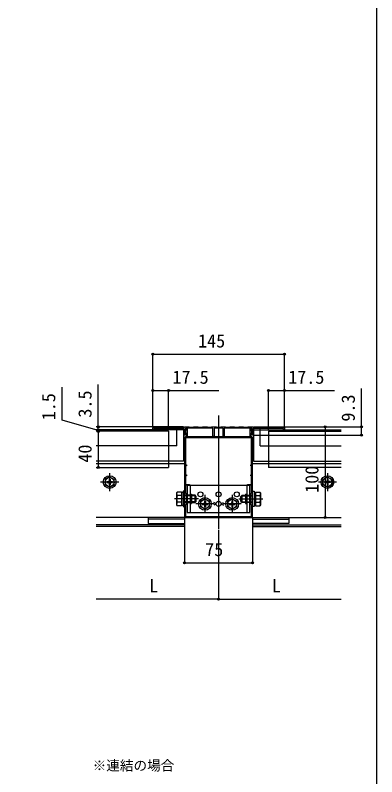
# Model space of a CAD drawing. Units: millimetres, scale not verified. Extents: x -875 to 875, y -1304 to 1297.
# Drawn here: x 477 to 875, y -191 to 649 of the extents above; entities that cross this region are included whole.
import ezdxf
from ezdxf.enums import TextEntityAlignment as Align

# ---------------------------------------------------------------- set-up
doc = ezdxf.new("R2010")
doc.units = ezdxf.units.MM
doc.header["$LTSCALE"] = 8
for name, color, linetype in [('0-1_USER1', 3, 'Continuous'), ('0-2_YKK_11', 7, 'Continuous'), ('0-4_YKK_12', 2, 'Continuous'), ('0-5_YKK_13', 4, 'Continuous'), ('0-6_YKK_D', 6, 'Continuous'), ('0-7_YKK_ZWAK', 7, 'Continuous')]:
    doc.layers.add(name, color=color, linetype=linetype)
doc.styles.add('ＭＳ ゴシック', font='')
doc.styles.get('ＭＳ ゴシック').set_extended_font_data('MS Gothic')

msp = doc.modelspace()

# ---------------------------------------------------------------- linework, layer by layer
at = {"layer": '0-2_YKK_11'}
for points in [[(662.2, 193.512), (629.2, 193.512), (629.2, 191.812), (628.2, 191.812), (628.2, 194.012)], [(629.2, 195.012), (633.05, 195.012), (633.35, 195.312), (638.05, 195.312), (638.35, 195.012), (643.05, 195.012), (643.35, 195.312), (648.05, 195.312), (648.35, 195.012), (653.05, 195.012), (653.35, 195.312), (658.05, 195.312), (658.35, 195.012), (663.05, 195.012), (663.35, 195.312), (668.05, 195.312), (668.35, 195.012), (673.05, 195.012), (673.35, 195.312), (678.05, 195.312), (678.35, 195.012), (683.05, 195.012), (683.35, 195.312), (688.05, 195.312), (688.35, 195.012), (693.05, 195.012), (693.35, 195.312), (698.05, 195.312), (698.35, 195.012), (703.05, 195.012), (703.35, 195.312), (708.05, 195.312), (708.35, 195.012), (713.05, 195.012), (713.35, 195.312), (718.05, 195.312), (718.35, 195.012), (723.05, 195.012), (723.35, 195.312), (728.05, 195.312)], [(694.4, 185.462), (694.4, 193.812), (664.1, 193.812), (664.1, 188.612), (664.684, 188.399), (663.798, 185.965), (663.2, 186.07), (663.2, 192.512)], [(737.2, 184.312), (736.5, 184.312), (736.5, 188.812), (737.5, 188.812), (737.5, 189.564), (736.5, 192.312), (736.5, 193.812), (735.1, 193.812), (735.1, 184.312), (666.3, 184.312), (666.3, 193.812), (664.9, 193.812), (664.9, 192.312), (663.9, 189.564), (663.9, 188.812), (664.9, 188.812), (664.9, 184.312), (664.2, 184.312)], [(705.7, 185.462), (705.7, 193.812), (695.7, 193.812), (695.7, 185.462)], [(738.2, 192.512), (738.2, 186.07), (737.601, 185.965), (736.715, 188.399), (737.3, 188.612), (737.3, 193.812), (707, 193.812), (707, 185.462)], [(728.05, 195.312), (728.35, 195.012), (733.05, 195.012), (733.35, 195.312), (738.05, 195.312), (738.35, 195.012), (743.05, 195.012), (743.35, 195.312), (748.05, 195.312), (748.35, 195.012), (753.05, 195.012), (753.35, 195.312), (758.05, 195.312), (758.35, 195.012), (763.05, 195.012), (763.35, 195.312), (768.05, 195.312), (768.35, 195.012), (772.2, 195.012)], [(773.2, 194.012), (773.2, 191.812), (772.2, 191.812), (772.2, 193.512), (739.2, 193.512)], [(663.2, 95.312), (738.2, 95.312), (738.2, 115.141), (738.057, 115.333), (738.057, 116.291), (738.2, 116.483), (738.2, 146.854), (738.08, 147.037), (738.08, 147.587), (738.2, 147.77), (738.2, 183.312)], [(663.2, 183.312), (663.2, 147.77), (663.32, 147.587), (663.32, 147.037), (663.2, 146.854), (663.2, 116.483), (663.342, 116.291), (663.342, 115.333), (663.2, 115.141), (663.2, 95.312)]]:
    msp.add_lwpolyline(points, dxfattribs=at)
msp.add_lwpolyline([(737, 183.112), (664.4, 183.112), (664.4, 153.312), (665.2, 153.312), (665.2, 152.312), (664.4, 152.312), (664.4, 142.312), (665.2, 142.312), (665.2, 141.312), (664.4, 141.312), (664.4, 131.812), (668.7, 131.812), (668.7, 130.812), (664.4, 130.812), (664.4, 122.612), (665.2, 121.812), (665.2, 109.812), (664.4, 109.012), (664.4, 96.512), (737, 96.512), (737, 109.012), (736.2, 109.812), (736.2, 121.812), (737, 122.612), (737, 130.812), (732.7, 130.812), (732.7, 131.812), (737, 131.812), (737, 141.312), (736.2, 141.312), (736.2, 142.312), (737, 142.312), (737, 152.312), (736.2, 152.312), (736.2, 153.312), (737, 153.312)], close=True, dxfattribs=at)
for centre, radius, start, end in [((629.2, 194.012), 1, 90.00001, 179.99999), ((662.2, 192.512), 1, 0.00001, 89.99999), ((739.2, 192.512), 1, 90.00001, 179.99999), ((772.2, 194.012), 1, 0.00001, 89.99999), ((695.05, 185.462), 0.65, 179.99999, 0.00001), ((706.35, 185.462), 0.65, 179.99999, 0.00001), ((664.2, 183.312), 1, 90.00001, 179.99999), ((737.2, 183.312), 1, 0.00001, 89.99999)]:
    msp.add_arc(centre, radius, start, end, dxfattribs=at)
at = {"layer": '0-4_YKK_12'}
for p, q in [((700.7, 207.69), (700.7, 92.69)), ((662.2, 195.312), (565.7, 195.312)), ((654.7, 193.512), (662.2, 193.512)), ((654.7, 174.312), (654.7, 193.512)), ((662.2, 195.312), (662.2, 157.512)), ((700.7, 197.812), (700.7, 82.812)), ((739.2, 195.312), (739.2, 157.512)), ((739.2, 195.312), (835.7, 195.312)), ((746.7, 193.512), (739.2, 193.512)), ((746.7, 174.312), (746.7, 193.512)), ((662.2, 191.812), (565.7, 191.812)), ((645.7, 190.312), (565.7, 190.312)), ((645.7, 190.312), (645.7, 150.312)), ((739.2, 191.812), (835.7, 191.812)), ((755.7, 190.312), (835.7, 190.312)), ((755.7, 190.312), (755.7, 150.312)), ((654.7, 174.312), (565.7, 174.312)), ((746.7, 174.312), (835.7, 174.312)), ((662.2, 157.512), (565.7, 157.512)), ((663.2, 154.312), (565.7, 154.312)), ((835.7, 154.312), (738.2, 154.312)), ((739.2, 157.512), (835.7, 157.512)), ((565.7, 150.312), (645.7, 150.312)), ((580.7, 144.312), (580.7, 124.312)), ((835.7, 150.312), (755.7, 150.312)), ((820.7, 144.312), (820.7, 124.312)), ((590.7, 134.312), (570.7, 134.312)), ((830.7, 134.312), (810.7, 134.312)), ((663.2, 95.312), (565.7, 95.312)), ((663.2, 93.312), (623.187, 93.312)), ((623.2, 95.312), (623.2, 88.612)), ((663.2, 95.312), (663.2, 85.312)), ((738.2, 95.312), (835.7, 95.312)), ((738.2, 95.312), (738.2, 85.312)), ((738.2, 93.312), (778.212, 93.312)), ((778.2, 95.312), (778.2, 88.612)), ((663.2, 87.312), (565.7, 87.312)), ((663.2, 85.312), (565.7, 85.312)), ((623.2, 88.612), (663.2, 88.612)), ((778.2, 88.612), (738.2, 88.612)), ((738.2, 87.312), (835.7, 87.312)), ((738.2, 85.312), (835.7, 85.312))]:
    msp.add_line(p, q, dxfattribs=at)
at = {"layer": '0-5_YKK_13'}
for p, q in [((580.7, 140.062), (575.7, 137.175)), ((575.7, 137.175), (575.7, 131.449)), ((577.55, 134.812), (579.2, 134.812)), ((577.55, 134.812), (577.55, 133.812)), ((580.2, 137.462), (580.2, 135.812)), ((581.2, 137.462), (580.2, 137.462)), ((580.7, 140.062), (585.7, 137.175)), ((581.2, 137.462), (581.2, 135.812)), ((582.2, 134.812), (583.85, 134.812)), ((583.85, 133.812), (583.85, 134.812)), ((585.7, 131.449), (585.7, 137.175)), ((820.7, 140.062), (815.7, 137.175)), ((815.7, 131.449), (815.7, 137.175)), ((819.2, 134.812), (817.55, 134.812)), ((817.55, 133.812), (817.55, 134.812)), ((820.2, 137.462), (820.2, 135.812)), ((820.2, 137.462), (821.2, 137.462)), ((820.7, 140.062), (825.7, 137.175)), ((821.2, 137.462), (821.2, 135.812)), ((823.85, 134.812), (822.2, 134.812)), ((823.85, 134.812), (823.85, 133.812)), ((825.7, 137.175), (825.7, 131.449)), ((580.7, 128.562), (575.7, 131.449)), ((577.55, 133.812), (579.2, 133.812)), ((580.2, 132.812), (580.2, 131.162)), ((580.2, 131.162), (581.2, 131.162)), ((580.7, 128.562), (585.7, 131.449)), ((581.2, 132.812), (581.2, 131.162)), ((582.2, 133.812), (583.85, 133.812)), ((666.2, 130.812), (735.2, 130.812)), ((669.4, 130.812), (669.4, 100.812)), ((732, 130.812), (732, 100.812)), ((735.2, 100.812), (735.2, 130.812)), ((820.7, 128.562), (815.7, 131.449)), ((819.2, 133.812), (817.55, 133.812)), ((820.2, 132.812), (820.2, 131.162)), ((821.2, 131.162), (820.2, 131.162)), ((820.7, 128.562), (825.7, 131.449)), ((821.2, 132.812), (821.2, 131.162)), ((823.85, 133.812), (822.2, 133.812)), ((654.5, 122.312), (655.08, 123.317)), ((654.5, 122.312), (654.5, 109.312)), ((660, 123.317), (655.08, 123.317)), ((660, 119.565), (655.08, 119.565)), ((660, 123.317), (660, 108.306)), ((661.6, 122.862), (660, 122.862)), ((660, 119.812), (660, 111.812)), ((674.8, 119.812), (663.2, 119.812)), ((675.448, 119.164), (663.2, 119.164)), ((669.4, 121.012), (671, 121.012)), ((671, 121.012), (671, 110.612)), ((674.8, 111.812), (674.8, 119.812)), ((676, 118.612), (674.8, 119.812)), ((676, 113.012), (676, 118.612)), ((685.7, 120.312), (685.7, 100.312)), ((715.7, 120.312), (715.7, 100.312)), ((725.4, 118.612), (726.6, 119.812)), ((725.4, 113.012), (725.4, 118.612)), ((725.952, 119.164), (738.2, 119.164)), ((726.6, 119.812), (738.2, 119.812)), ((726.6, 111.812), (726.6, 119.812)), ((730.4, 121.012), (730.4, 110.612)), ((730.4, 121.012), (732, 121.012)), ((739.8, 122.862), (741.4, 122.862)), ((741.4, 123.317), (741.4, 108.306)), ((741.4, 123.317), (746.319, 123.317)), ((741.4, 119.812), (741.4, 111.812)), ((741.4, 119.565), (746.319, 119.565)), ((746.9, 122.312), (746.319, 123.317)), ((746.9, 122.312), (746.9, 109.312)), ((678.5, 115.812), (652, 115.812)), ((654.5, 109.312), (655.08, 108.306)), ((660, 112.059), (655.08, 112.059)), ((675.448, 112.46), (663.2, 112.46)), ((663.2, 111.812), (674.8, 111.812)), ((669.4, 110.612), (671, 110.612)), ((676, 113.012), (674.8, 111.812)), ((695.7, 110.312), (675.7, 110.312)), ((685.7, 116.062), (680.7, 113.175)), ((680.7, 113.175), (680.7, 107.449)), ((682.55, 110.812), (684.2, 110.812)), ((682.55, 110.812), (682.55, 109.812)), ((682.55, 109.812), (684.2, 109.812)), ((685.2, 113.462), (685.2, 111.812)), ((686.2, 113.462), (685.2, 113.462)), ((685.7, 116.062), (690.7, 113.175)), ((686.2, 113.462), (686.2, 111.812)), ((687.2, 110.812), (688.85, 110.812)), ((687.2, 109.812), (688.85, 109.812)), ((688.85, 109.812), (688.85, 110.812)), ((690.7, 107.449), (690.7, 113.175)), ((697.95, 110.312), (695.352, 111.812)), ((697.95, 110.312), (695.352, 108.812)), ((703.45, 110.312), (706.048, 111.812)), ((703.45, 110.312), (706.048, 108.812)), ((725.7, 110.312), (705.7, 110.312)), ((715.7, 116.062), (710.7, 113.175)), ((710.7, 113.175), (710.7, 107.449)), ((712.55, 110.812), (714.2, 110.812)), ((712.55, 110.812), (712.55, 109.812)), ((712.55, 109.812), (714.2, 109.812)), ((715.2, 113.462), (715.2, 111.812)), ((716.2, 113.462), (715.2, 113.462)), ((715.7, 116.062), (720.7, 113.175)), ((716.2, 113.462), (716.2, 111.812)), ((717.2, 110.812), (718.85, 110.812)), ((717.2, 109.812), (718.85, 109.812)), ((718.85, 109.812), (718.85, 110.812)), ((720.7, 107.449), (720.7, 113.175)), ((722.9, 115.812), (749.4, 115.812)), ((725.4, 113.012), (726.6, 111.812)), ((725.952, 112.46), (738.2, 112.46)), ((738.2, 111.812), (726.6, 111.812)), ((730.4, 110.612), (732, 110.612)), ((741.4, 112.059), (746.319, 112.059)), ((746.9, 109.312), (746.319, 108.306)), ((660, 108.306), (655.08, 108.306)), ((660, 108.762), (661.6, 108.762)), ((685.7, 104.562), (680.7, 107.449)), ((685.2, 108.812), (685.2, 107.162)), ((685.2, 107.162), (686.2, 107.162)), ((685.7, 104.562), (690.7, 107.449)), ((686.2, 108.812), (686.2, 107.162)), ((715.7, 104.562), (710.7, 107.449)), ((715.2, 108.812), (715.2, 107.162)), ((715.2, 107.162), (716.2, 107.162)), ((715.7, 104.562), (720.7, 107.449)), ((716.2, 108.812), (716.2, 107.162)), ((741.4, 108.762), (739.8, 108.762)), ((741.4, 108.306), (746.319, 108.306))]:
    msp.add_line(p, q, dxfattribs=at)
msp.add_lwpolyline([(666.2, 130.812), (666.2, 100.812), (735.2, 100.812)], dxfattribs=at)
for points in [[(663.2, 107.312), (663.2, 124.312), (661.6, 124.312), (661.6, 107.312)], [(738.2, 107.312), (738.2, 124.312), (739.8, 124.312), (739.8, 107.312)]]:
    msp.add_lwpolyline(points, close=True, dxfattribs=at)
for centre, radius in [((580.7, 134.312), 7), ((580.7, 134.312), 5), ((820.7, 134.312), 7), ((820.7, 134.312), 5), ((680.7, 120.812), 2.75), ((700.7, 120.812), 2.75), ((720.7, 120.812), 2.75), ((685.7, 110.312), 7), ((685.7, 110.312), 5), ((700.7, 110.312), 2.75), ((715.7, 110.312), 7), ((715.7, 110.312), 5)]:
    msp.add_circle(centre, radius, dxfattribs=at)
for centre, radius, start, end in [((579.2, 135.812), 1, 270, 0), ((582.2, 135.812), 1, 180, 270), ((819.2, 135.812), 1, 270, 0), ((822.2, 135.812), 1, 180, 270), ((579.2, 132.812), 1, 0, 90), ((582.2, 132.812), 1, 90, 180), ((819.2, 132.812), 1, 0, 90), ((822.2, 132.812), 1, 90, 180), ((657.822, 121.441), 3.323, 145.61575, 214.38425), ((666.919, 115.812), 12.419, 162.41205, 197.58795), ((743.577, 121.441), 3.323, 325.61575, 34.38425), ((734.48, 115.812), 12.419, 342.41205, 17.58795), ((657.822, 110.183), 3.323, 145.61575, 214.38425), ((684.2, 111.812), 1, 270, 0), ((684.2, 108.812), 1, 0, 90), ((687.2, 111.812), 1, 180, 270), ((687.2, 108.812), 1, 90, 180), ((714.2, 111.812), 1, 270, 0), ((714.2, 108.812), 1, 0, 90), ((717.2, 111.812), 1, 180, 270), ((717.2, 108.812), 1, 90, 180), ((743.577, 110.183), 3.323, 325.61575, 34.38425)]:
    msp.add_arc(centre, radius, start, end, dxfattribs=at)
at = {"layer": '0-6_YKK_D'}
for p, q in [((628.2, 195.012), (628.2, 276.312)), ((628.2, 275.312), (773.2, 275.312)), ((773.2, 195.012), (773.2, 276.312)), ((568.2, 195.312), (568.2, 241.957)), ((628.2, 195.012), (628.2, 236.312)), ((645.7, 191.312), (645.7, 236.312)), ((755.7, 191.312), (755.7, 236.312)), ((773.2, 195.012), (773.2, 236.312)), ((568.2, 191.812), (568.2, 196.112)), ((568.2, 191.812), (568.2, 195.312)), ((818.212, 195.312), (818.212, 95.312)), ((819.212, 195.312), (859.212, 195.312)), ((568.2, 190.312), (568.2, 191.812)), ((568.2, 190.312), (568.2, 191.812)), ((568.2, 191.812), (568.2, 187.512)), ((568.2, 190.312), (568.2, 186.012)), ((568.2, 190.312), (568.2, 150.312)), ((738.838, 186.012), (859.212, 186.012)), ((663.2, 94.612), (663.2, 44.312)), ((738.2, 94.612), (738.2, 44.312)), ((700.7, 81.812), (700.7, 4.312)), ((700.7, 81.812), (700.7, 4.312)), ((663.2, 45.312), (738.2, 45.312)), ((700.7, 5.312), (565.7, 5.312)), ((700.7, 5.312), (835.7, 5.312))]:
    msp.add_line(p, q, dxfattribs=at)
for points in [[(568.2, 191.062), (528.2, 202.549), (528.2, 239.004)], [(628.2, 235.312), (645.7, 235.312), (701, 235.312)], [(755.7, 235.312), (773.2, 235.312), (828.5, 235.312)], [(858.212, 186.012), (858.212, 195.312), (858.212, 237.544)]]:
    msp.add_lwpolyline(points, dxfattribs=at)
for centre in [(628.2, 275.312), (773.2, 275.312), (628.2, 235.312), (645.7, 235.312), (755.7, 235.312), (773.2, 235.312), (568.2, 195.312), (818.212, 195.312), (858.212, 195.312), (568.2, 191.812), (568.2, 191.812), (568.2, 190.312), (568.2, 190.312), (858.212, 186.012), (568.2, 150.312), (818.212, 95.312), (663.2, 45.312), (738.2, 45.312), (700.7, 5.312), (700.7, 5.312)]:
    msp.add_circle(centre, 1.075, dxfattribs=at)
at = {"layer": '0-7_YKK_ZWAK'}
msp.add_lwpolyline([(-875, -1304.2), (875, -1304.2), (875, 1245.8)], dxfattribs=at)

# ---------------------------------------------------------------- texts
at = {"layer": '0-1_USER1', "style": 'ＭＳ ゴシック'}
msp.add_text('※連結の場合', height=11, dxfattribs=at).set_placement((561.955, -186.927), align=Align.BOTTOM_LEFT)
at = {"layer": '0-6_YKK_D', "style": 'ＭＳ ゴシック'}
for s, p in [('145', (678.086, 278.312)), ('17.5', (649.931, 238.312)), ('17.5', (777.431, 238.312)), ('75', (685.927, 48.312)), ('L', (624.393, 8.312)), ('L', (759.393, 8.312))]:
    msp.add_text(s, height=14.66, dxfattribs=at).set_placement(p, align=Align.BOTTOM_LEFT)
for s, p in [('1.5', (525.2, 202.481)), ('3.5', (565.2, 205.435)), ('9.3', (855.212, 201.021)), ('40', (565.2, 155.766)), ('100', (815.212, 122.471))]:
    msp.add_text(s, height=14.66, rotation=90, dxfattribs=at).set_placement(p, align=Align.BOTTOM_LEFT)

doc.saveas('drawing.dxf')
